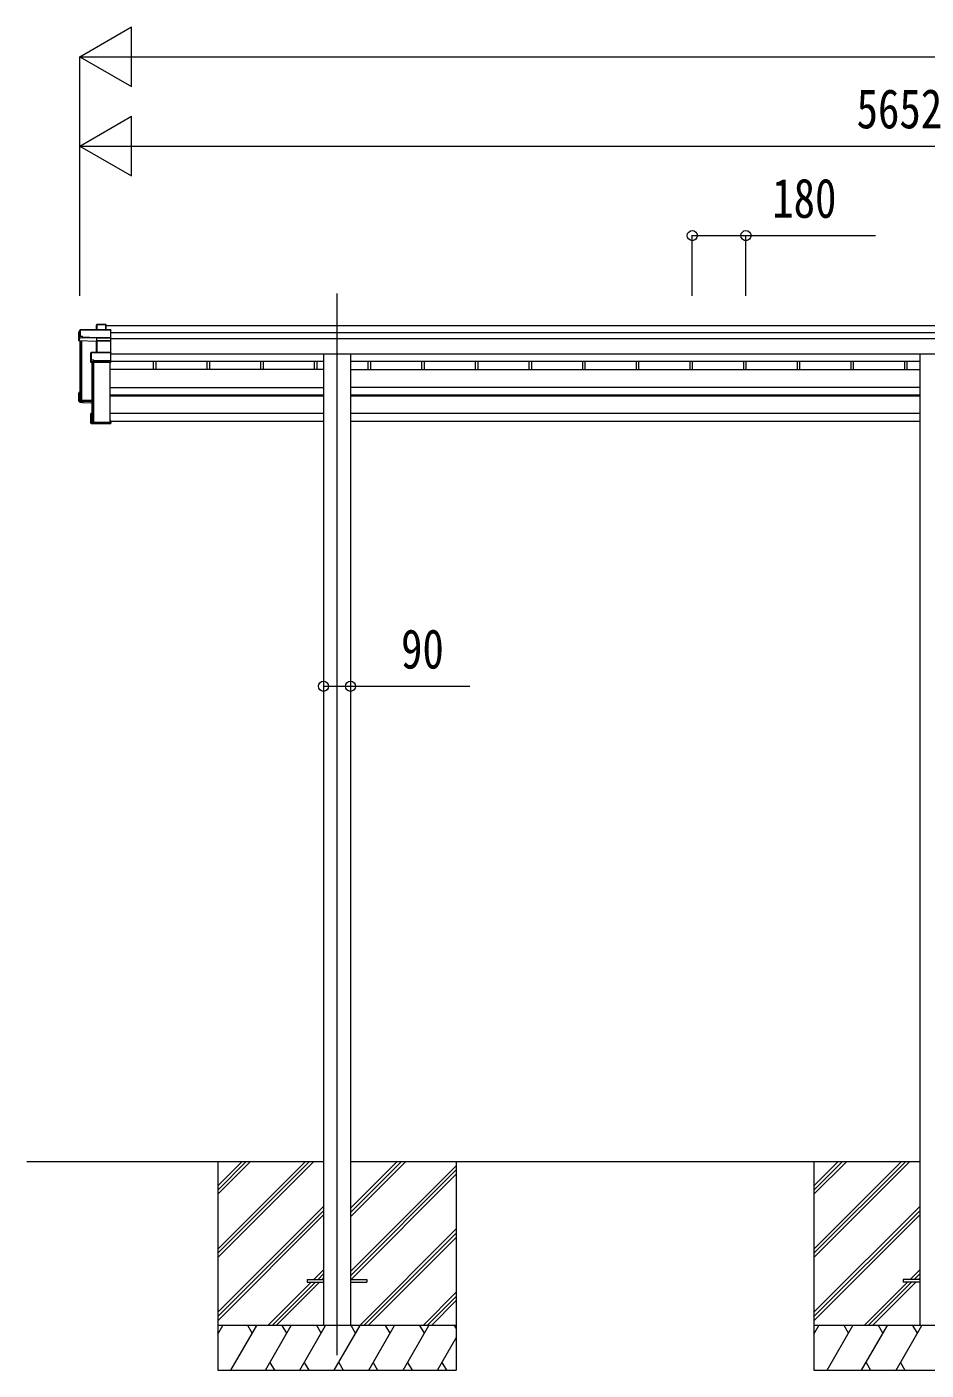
# Model space of a CAD drawing. Units: millimetres, scale not verified. Extents: x -16820 to 16820, y -11880 to 11880.
# Drawn here: x -4315 to -1298, y -9000 to -4495 of the extents above; entities that cross this region are included whole.
import ezdxf
from ezdxf.enums import TextEntityAlignment as Align

# ---------------------------------------------------------------- set-up
doc = ezdxf.new("R2010")
doc.units = ezdxf.units.MM
doc.header["$LTSCALE"] = 40
for name, color, linetype, lineweight in [('0-3_YKK_12', 40, 'Continuous', 18), ('0-4_YKK_13', 120, 'Continuous', 18), ('0-5_YKK_A1', 120, 'Continuous', 18), ('0-6_YKK_D', 200, 'Continuous', 18)]:
    doc.layers.add(name, color=color, linetype=linetype, lineweight=lineweight)
doc.styles.add('ＭＳ ゴシック', font='')
doc.styles.get('ＭＳ ゴシック').set_extended_font_data('MS Gothic')

msp = doc.modelspace()

# ---------------------------------------------------------------- linework, layer by layer
at = {"layer": '0-3_YKK_12'}
for p, q in [((-3274.9, -5388.88), (-3274.9, -5887.84)), ((-3274.9, -5887.84), (-3274.9, -8949.62))]:
    msp.add_line(p, q, dxfattribs=at)
at = {"layer": '0-4_YKK_13'}
for p, q in [((-4081.81, -5496.51), (-4080.06, -5493.52)), ((-4079.99, -5493.27), (-4081.75, -5496.26)), ((-4080.06, -5493.52), (-4080.06, -5510.83)), ((-4050, -5493.02), (-4079.56, -5493.02)), ((-4079.56, -5493.47), (-4079.56, -5493.02)), ((-4049, -5494.07), (-4049.86, -5493.13)), ((-4049.86, -5510.83), (-4049.86, -5493.13)), ((-4049, -5510.83), (-4049, -5494.07)), ((-4140.94, -5547.5), (-4140.94, -5518.86)), ((-4136.99, -5536.99), (-4140.94, -5547.5)), ((-4136.46, -5511.07), (-4140.88, -5518.62)), ((-4136.53, -5533.2), (-4136.99, -5533.99)), ((-4136.99, -5536.99), (-4136.99, -5533.99)), ((-4034.16, -5510.83), (-4136.03, -5510.83)), ((-4136.03, -5511.28), (-4136.03, -5510.83)), ((-4136.03, -5511.28), (-4034, -5511.28)), ((-4136.03, -5533.15), (-4136.03, -5511.28)), ((-4128.5, -5535.57), (-4128.5, -5536.12)), ((-4080.49, -5537.66), (-4128.5, -5535.57)), ((-4128.5, -5536.12), (-4080.5, -5538.2)), ((-4081.81, -5510.83), (-4081.81, -5496.51)), ((-4080.5, -5538.2), (-4080.5, -5538.2)), ((-4080.5, -5547.58), (-4080.5, -5538.2)), ((-4080.5, -5538.2), (-4034, -5538.2)), ((-4034, -5537.66), (-4080.49, -5537.66)), ((-4034, -5511.28), (-4034, -5537.66)), ((-4034, -5538.2), (-4034, -5547.56)), ((-4033.87, -5538.01), (-4033, -5537.3)), ((-4033.86, -5510.94), (-4033, -5511.88)), ((-4033, -5537.3), (-4033, -5511.88)), ((-4033, -5546.8), (-4033, -5537.3)), ((-4081.9, -5550.06), (-4140.94, -5547.5)), ((-4081.01, -5547.69), (-4081.9, -5550.06)), ((-4081.42, -5586.58), (-4081.42, -5550.37)), ((-4081.4, -5550.49), (-4080.53, -5548.19)), ((-4080.53, -5548.19), (-4080.53, -5586.58)), ((-4034, -5547.56), (-4080.03, -5547.56)), ((-4080.03, -5547.56), (-4080.03, -5548.1)), ((-4034.14, -5547.75), (-4033, -5546.8)), ((-4034, -5548.1), (-4034, -5586.58)), ((-4033, -5587.6), (-4033, -5546.8)), ((-4100.92, -5620.29), (-4100.92, -5588.48)), ((-4099.42, -5616.23), (-4100.92, -5620.29)), ((-4098.75, -5586.68), (-4100.72, -5588.08)), ((-4100.42, -5620.79), (-4098.92, -5616.73)), ((-4034, -5620.79), (-4100.42, -5620.79)), ((-4098.96, -5612.47), (-4099.42, -5613.26)), ((-4099.42, -5616.23), (-4099.42, -5613.26)), ((-4098.92, -5616.73), (-4090.93, -5616.73)), ((-4034, -5586.58), (-4098.46, -5586.58)), ((-4098.46, -5586.58), (-4098.46, -5587.03)), ((-4090.93, -5612.42), (-4098.46, -5612.42)), ((-4090.93, -5614.94), (-4090.93, -5612.42)), ((-4090.93, -5614.94), (-4090.93, -5615.48)), ((-4034, -5614.94), (-4090.93, -5614.94)), ((-4090.93, -5616.73), (-4090.93, -5615.48)), ((-4090.93, -5615.48), (-4034, -5615.48)), ((-4034, -5587.03), (-4034, -5614.94)), ((-4034, -5615.48), (-4034, -5620.79)), ((-4034, -5620.79), (-4033, -5619.95)), ((-4033.87, -5586.71), (-4033, -5587.6)), ((-4033.87, -5615.29), (-4033, -5614.57)), ((-4033, -5614.57), (-4033, -5587.6)), ((-4033, -5619.95), (-4033, -5614.57)), ((-4033, -5619.95), (-4033, -5619.95)), ((-4140.94, -5750.6), (-4140.94, -5721.97)), ((-4136.99, -5753.59), (-4140.94, -5750.6)), ((-4140, -5722.36), (-4140.82, -5721.63)), ((-4137, -5721.6), (-4140.8, -5721.6)), ((-4137, -5721.49), (-4140.48, -5721.49)), ((-4140, -5722.36), (-4140, -5749.61)), ((-4137, -5722.36), (-4140, -5722.36)), ((-4140, -5749.61), (-4097, -5751.48)), ((-4137, -5726.41), (-4138.5, -5723.86)), ((-4137, -5723.86), (-4138.5, -5723.86)), ((-4138.5, -5748.17), (-4138.5, -5723.86)), ((-4097, -5749.98), (-4138.5, -5748.17)), ((-4136.99, -5753.59), (-4128.5, -5753.96)), ((-4134.16, -5744.89), (-4134.16, -5748.36)), ((-4128.5, -5753.96), (-4128.5, -5754.29)), ((-4128.5, -5754.29), (-4100.92, -5755.49)), ((-4128.5, -5754.29), (-4097, -5755.66)), ((-4100.92, -5823.4), (-4100.92, -5791.59)), ((-4100.42, -5791.09), (-4097, -5791.09)), ((-4097, -5791.93), (-4099.98, -5791.93)), ((-4098.48, -5793.43), (-4097, -5793.43)), ((-4098.48, -5821.36), (-4098.48, -5793.43)), ((-4100.79, -5823.74), (-4099.98, -5822.86)), ((-4100.72, -5823.8), (-4099.21, -5824.88)), ((-4034, -5823.9), (-4100.42, -5823.9)), ((-4100.42, -5823.9), (-4098.92, -5824.97)), ((-4099.98, -5822.86), (-4033, -5822.86)), ((-4098.92, -5824.97), (-4090.93, -5824.97)), ((-4035, -5821.36), (-4098.48, -5821.36)), ((-4096.58, -5820.63), (-4096.58, -5821.36)), ((-4090.93, -5824.97), (-4090.93, -5825.3)), ((-4090.93, -5825.3), (-4034, -5825.3)), ((-4090.93, -5825.3), (-4090.93, -5825.3)), ((-4090.93, -5825.3), (-4034, -5825.3)), ((-4033, -5816.54), (-4035, -5816.54)), ((-4035, -5816.99), (-4035, -5816.54)), ((-4035, -5816.99), (-4035, -5821.36)), ((-4033, -5816.99), (-4035, -5816.99)), ((-4034, -5823.9), (-4033, -5822.86)), ((-4034, -5825.3), (-4034, -5823.9)), ((-4033.87, -5825.18), (-4033, -5824.28)), ((-4033, -5816.54), (-4033, -5816.99)), ((-4033, -5816.99), (-4033, -5822.86)), ((-3374.9, -8695.12), (-3374.9, -8704.12)), ((-3374.9, -8695.12), (-3319.9, -8695.12)), ((-3374.9, -8704.12), (-3319.9, -8704.12)), ((-3229.9, -8695.12), (-3174.9, -8695.12)), ((-3229.9, -8704.12), (-3174.9, -8704.12)), ((-3174.9, -8695.12), (-3174.9, -8704.12)), ((-1374.89, -8695.12), (-1374.89, -8704.12)), ((-1319.89, -8695.12), (-1374.89, -8695.12)), ((-1319.89, -8704.12), (-1374.89, -8704.12))]:
    msp.add_line(p, q, dxfattribs=at)
for points in [[(-4079.56, -5510.83), (-4079.56, -5493.47), (-4050.21, -5493.47), (-4050.21, -5510.83)], [(-4140.94, -5518.86), (-4136.53, -5511.32), (-4136.53, -5533.2)], [(-4136.99, -5536.99), (-4128.5, -5537.36), (-4128.5, -5536.12)], [(-4128.5, -5535.57), (-4128.5, -5533.15), (-4136.03, -5533.15)], [(-4080.5, -5547.58), (-4080.5, -5547.58), (-4080.5, -5547.58)], [(-4080.03, -5586.58), (-4080.03, -5548.1), (-4034, -5548.1)], [(-4100.92, -5588.48), (-4098.96, -5587.08), (-4098.96, -5612.47)], [(-4098.46, -5612.42), (-4098.46, -5587.03), (-4034, -5587.03)], [(-4097, -5752.51), (-4140.94, -5750.6), (-4140.94, -5750.6), (-4140, -5749.61)], [(-4100.79, -5791.22), (-4099.98, -5791.93), (-4099.98, -5822.86)], [(-4033, -5822.86), (-4033, -5822.86), (-4033, -5824.28)]]:
    msp.add_lwpolyline(points, dxfattribs=at)
for centre, radius, start, end in [((-4079.68, -5494.88), 1.41, 85.38783, 105.84391), ((-4079.57, -5493.52), 0.494, 149.67684, 180.01902), ((-4079.56, -5493.52), 0.5, 90, 149.66687), ((-4136.15, -5512.68), 1.41, 85.38783, 105.84391), ((-4136.15, -5534.56), 1.41, 85.38783, 105.84391), ((-4136.04, -5511.32), 0.494, 149.67684, 180.01902), ((-4136.03, -5511.33), 0.5, 90, 149.66687), ((-4081.03, -5548.19), 0.502, 0.6157, 87.19354), ((-4080.9, -5548.07), 0.63, 355.28892, 50.49396), ((-4098.58, -5588.44), 1.41, 85.38783, 105.84391), ((-4098.58, -5613.83), 1.41, 85.38783, 105.84391), ((-4098.46, -5587.08), 0.498, 125.56678, 179.8201), ((-4098.46, -5587.08), 0.5, 90, 125.54593)]:
    msp.add_arc(centre, radius, start, end, dxfattribs=at)
for centre, major_axis, ratio, start_param, end_param in [((-4050.21, -5493.52), (0.499, 0.499), 0.052408, 0.7330383, 1.5184364), ((-4049.5, -5493.52), (0.499, -0.499), 0.052408, 2.4085544, 3.1939525), ((-4081.34, -5496.56), (-0.257, 0.444), 0.891995, 0.2825853, 0.9960465), ((-4080.49, -5537.71), (0.011, 0.5), 0.002284, 1.4661262, 2.9758193), ((-4034.21, -5511.33), (0.372, 0.372), 0.900404, 0.0523599, 0.837758), ((-4033.5, -5511.33), (-0.372, 0.372), 0.900404, 6.2308254, 7.0162236), ((-4033.5, -5537.71), (-0.372, 0.372), 0.900404, 0.7330383, 1.4878932), ((-4033.5, -5537.71), (0.498, 0.498), 0.083094, 2.3038346, 3.0586895), ((-4081.9, -5550.49), (0.495, -0.086), 0.832908, 0.2017128, 1.7252301), ((-4080.01, -5547.74), (1, -0.045), 0.165035, 2.0927496, 3.0878869), ((-4080.03, -5548.24), (0.5, -0.046), 0.224394, 2.093456, 3.1010707), ((-4080.03, -5547.72), (1, 0), 0.165356, 1.5707963, 2.0604871), ((-4080.01, -5547.74), (1, -0.045), 0.165035, 2.0898554, 2.0927496), ((-4080.03, -5548.22), (0.5, 0), 0.226184, 1.5707963, 2.0728914), ((-4034.5, -5548.05), (0.498, 0.498), 0.083094, 5.4454273, 6.2002822), ((-4034.5, -5548.05), (-0.372, 0.372), 0.900404, 3.8746309, 4.6294858), ((-4100.45, -5588.51), (-0.169, 0.473), 0.931403, 0.4203333, 1.203868), ((-4100.45, -5620.37), (-0.289, 0.44), 0.847113, 0.9113503, 1.694885), ((-4100.45, -5620.37), (0.498, -0.074), 0.830741, 4.1047896, 4.8883243), ((-4098.92, -5616.23), (0.479, 0.147), 0.993384, 2.8453888, 4.4124582), ((-4033.5, -5587.08), (-0.5, 0.5), 0.02182, 5.550147, 6.3050019), ((-4033.5, -5587.08), (-0.372, 0.372), 0.900404, 6.2613687, 7.0162236), ((-4033.5, -5614.99), (-0.372, 0.372), 0.900404, 0.7330383, 1.4878932), ((-4033.5, -5614.99), (0.498, 0.498), 0.083094, 2.3038346, 3.0586895), ((-4140.47, -5721.92), (0.257, 0.444), 0.891995, 1.432085, 2.1455462), ((-4140.47, -5721.92), (0.491, 0.117), 0.873782, 2.089881, 2.161818), ((-4140.42, -5721.99), (0.474, -0.272), 0.885613, 2.0407293, 2.8261274), ((-4100.45, -5791.51), (0.289, 0.44), 0.847113, 1.4467076, 2.2302423), ((-4100.45, -5791.51), (0.498, 0.074), 0.830741, 1.394861, 2.1783957), ((-4100.45, -5823.38), (0.169, 0.473), 0.931403, 1.9377246, 2.7212593), ((-4100.45, -5823.38), (-0.255, 0.46), 0.938446, 1.8784237, 2.6619584), ((-4098.92, -5824.47), (0.479, 0.147), 0.993384, 3.7907337, 4.4124582), ((-4033.5, -5824.8), (0.5, 0.5), 0.02182, 3.119776, 3.8746309)]:
    msp.add_ellipse(centre, major_axis=major_axis, ratio=ratio, start_param=start_param, end_param=end_param, dxfattribs=at)
at = {"layer": '0-5_YKK_A1'}
for p, q in [((-4049, -5496.87), (1507.61, -5496.87)), ((-4033, -5519.75), (1507.61, -5519.75)), ((-4033, -5539.91), (1507.61, -5539.91)), ((-4137, -5547.67), (-4137, -5746.73)), ((-4135.5, -5547.73), (-4135.5, -5746.73)), ((-4134.99, -5547.75), (-4134.99, -5744.06)), ((-4131.88, -5547.89), (-4131.88, -5747.03)), ((-4097, -5620.79), (-4097, -5820.33)), ((-4095.5, -5620.79), (-4095.5, -5820.33)), ((-4091.88, -5620.79), (-4091.88, -5820.63)), ((-4035.5, -5820.63), (-4035.5, -5620.79)), ((-4033, -5591.11), (1507.61, -5591.11)), ((-4033, -5615.43), (-3320.1, -5615.43)), ((-3890.95, -5615.43), (-3890.95, -5643.61)), ((-3882.8, -5615.43), (-3882.8, -5643.61)), ((-3710.95, -5615.43), (-3710.95, -5643.61)), ((-3702.8, -5615.43), (-3702.8, -5643.61)), ((-3530.95, -5615.43), (-3530.95, -5643.61)), ((-3522.8, -5615.43), (-3522.8, -5643.61)), ((-3350.95, -5615.43), (-3350.95, -5643.61)), ((-3342.8, -5615.43), (-3342.8, -5643.61)), ((-3229.7, -5615.43), (-1320.09, -5615.43)), ((-3170.95, -5615.43), (-3170.95, -5643.61)), ((-3162.8, -5615.43), (-3162.8, -5643.61)), ((-2990.95, -5615.43), (-2990.95, -5643.61)), ((-2982.8, -5615.43), (-2982.8, -5643.61)), ((-2810.94, -5615.43), (-2810.94, -5643.61)), ((-2802.79, -5615.43), (-2802.79, -5643.61)), ((-2630.94, -5615.43), (-2630.94, -5643.61)), ((-2622.79, -5615.43), (-2622.79, -5643.61)), ((-2450.94, -5615.43), (-2450.94, -5643.61)), ((-2442.79, -5615.43), (-2442.79, -5643.61)), ((-2270.94, -5615.43), (-2270.94, -5643.61)), ((-2262.79, -5615.43), (-2262.79, -5643.61)), ((-2090.94, -5615.43), (-2090.94, -5643.61)), ((-2082.79, -5615.43), (-2082.79, -5643.61)), ((-1910.94, -5615.43), (-1910.94, -5643.61)), ((-1902.79, -5615.43), (-1902.79, -5643.61)), ((-1730.94, -5615.43), (-1730.94, -5643.61)), ((-1722.79, -5615.43), (-1722.79, -5643.61)), ((-1550.94, -5615.43), (-1550.94, -5643.61)), ((-1542.79, -5615.43), (-1542.79, -5643.61)), ((-1370.94, -5615.43), (-1370.94, -5643.61)), ((-1362.79, -5615.43), (-1362.79, -5643.61)), ((-1320.09, -5594.15), (-1320.09, -8849.62)), ((-3320.12, -5643.61), (-4035.5, -5643.61)), ((-3229.72, -5643.61), (-1320.09, -5643.61)), ((-4035.5, -5704.3), (-3320.11, -5704.23)), ((-1320.09, -5704.19), (-3229.73, -5704.08)), ((-4136.7, -5747.03), (-4135.8, -5747.03)), ((-4134.99, -5744.06), (-4132.09, -5746.94)), ((-4131.88, -5747.03), (-4097, -5747.03)), ((-4131.88, -5747.03), (-4097, -5747.03)), ((-4035.5, -5728.63), (-3320.11, -5728.63)), ((-3320.12, -5733.25), (-4035.5, -5733.25)), ((-3890.95, -5728.63), (-3890.95, -5733.25)), ((-3882.8, -5728.63), (-3882.8, -5733.25)), ((-3710.95, -5728.63), (-3710.95, -5733.25)), ((-3702.8, -5728.63), (-3702.8, -5733.25)), ((-3530.95, -5728.63), (-3530.95, -5733.25)), ((-3522.8, -5728.63), (-3522.8, -5733.25)), ((-3350.95, -5728.63), (-3350.95, -5733.25)), ((-3342.8, -5728.63), (-3342.8, -5733.25)), ((-3229.73, -5728.63), (-1320.09, -5728.63)), ((-1320.09, -5733.25), (-3229.72, -5733.25)), ((-3170.95, -5728.63), (-3170.95, -5733.25)), ((-3162.8, -5728.63), (-3162.8, -5733.25)), ((-2990.95, -5728.63), (-2990.95, -5733.25)), ((-2982.8, -5728.63), (-2982.8, -5733.25)), ((-2810.94, -5728.63), (-2810.94, -5733.25)), ((-2802.79, -5728.63), (-2802.79, -5733.25)), ((-2630.94, -5728.63), (-2630.94, -5733.25)), ((-2622.79, -5728.63), (-2622.79, -5733.25)), ((-2450.94, -5728.63), (-2450.94, -5733.25)), ((-2442.79, -5728.63), (-2442.79, -5733.25)), ((-2270.94, -5728.63), (-2270.94, -5733.25)), ((-2262.79, -5728.63), (-2262.79, -5733.25)), ((-2090.94, -5728.63), (-2090.94, -5733.25)), ((-2082.79, -5728.63), (-2082.79, -5733.25)), ((-1910.94, -5728.63), (-1910.94, -5733.25)), ((-1902.79, -5728.63), (-1902.79, -5733.25)), ((-1730.94, -5728.63), (-1730.94, -5733.25)), ((-1722.79, -5728.63), (-1722.79, -5733.25)), ((-1550.94, -5728.63), (-1550.94, -5733.25)), ((-1542.79, -5728.63), (-1542.79, -5733.25)), ((-1370.94, -5728.63), (-1370.94, -5733.25)), ((-1362.79, -5728.63), (-1362.79, -5733.25)), ((-3320.12, -5791.82), (-4035.5, -5791.82)), ((-1320.09, -5791.82), (-3229.72, -5791.82)), ((-4096.7, -5820.63), (-4095.8, -5820.63)), ((-4094.99, -5817.65), (-4092.09, -5820.54)), ((-4091.88, -5820.63), (-4035.5, -5820.63)), ((-4035, -5817.9), (-4035.5, -5817.9)), ((-3320.12, -5817.9), (-4033, -5817.9)), ((-1320.09, -5817.9), (-3229.72, -5817.91)), ((-4315.13, -8299.62), (-3319.9, -8299.62)), ((-3674.9, -8299.62), (-3674.9, -8999.62)), ((-3674.9, -8593.6), (-3380.92, -8299.62)), ((-3674.9, -8607.74), (-3366.78, -8299.62)), ((-3674.9, -8621.88), (-3352.64, -8299.62)), ((-3674.9, -8381.46), (-3593.06, -8299.62)), ((-3674.9, -8395.61), (-3578.91, -8299.62)), ((-3674.9, -8409.75), (-3564.77, -8299.62)), ((-3229.9, -8299.62), (-1320.09, -8299.62)), ((-3229.9, -8485.25), (-3044.27, -8299.62)), ((-3229.9, -8471.11), (-3058.41, -8299.62)), ((-3229.9, -8456.97), (-3072.55, -8299.62)), ((-3229.9, -8669.1), (-2874.9, -8314.1)), ((-3229.9, -8683.24), (-2874.9, -8328.24)), ((-2874.9, -8299.62), (-2874.9, -8999.62)), ((-1674.89, -8299.62), (-1674.89, -8999.62)), ((-1674.89, -8593.6), (-1380.91, -8299.62)), ((-1674.89, -8607.74), (-1366.77, -8299.62)), ((-1674.89, -8621.88), (-1352.63, -8299.62)), ((-1674.89, -8381.46), (-1593.05, -8299.62)), ((-1674.89, -8395.61), (-1578.9, -8299.62)), ((-1674.89, -8409.75), (-1564.76, -8299.62)), ((-3227.64, -8695.12), (-2874.9, -8342.38)), ((-3674.9, -8805.73), (-3319.9, -8450.73)), ((-3674.9, -8819.87), (-3319.9, -8464.87)), ((-1674.89, -8805.73), (-1319.89, -8450.73)), ((-1674.89, -8819.87), (-1319.89, -8464.87)), ((-3674.9, -8834.01), (-3319.9, -8479.01)), ((-1674.89, -8834.01), (-1319.89, -8479.01)), ((-3198.29, -8849.62), (-2874.9, -8526.23)), ((-3184.15, -8849.62), (-2874.9, -8540.37)), ((-3170.01, -8849.62), (-2874.9, -8554.51)), ((-3352.16, -8695.12), (-3319.9, -8662.86)), ((-3338.02, -8695.12), (-3319.9, -8677)), ((-3323.88, -8695.12), (-3319.9, -8691.15)), ((-1352.15, -8695.12), (-1319.89, -8662.86)), ((-1338.01, -8695.12), (-1319.89, -8677)), ((-1323.87, -8695.12), (-1319.89, -8691.15)), ((-3506.66, -8849.62), (-3361.16, -8704.12)), ((-3492.52, -8849.62), (-3347.02, -8704.12)), ((-3478.38, -8849.62), (-3332.88, -8704.12)), ((-2986.16, -8849.62), (-2874.9, -8738.36)), ((-1506.65, -8849.62), (-1361.15, -8704.12)), ((-1492.51, -8849.62), (-1347.01, -8704.12)), ((-1478.37, -8849.62), (-1332.87, -8704.12)), ((-2972.02, -8849.62), (-2874.9, -8752.5)), ((-2957.88, -8849.62), (-2874.9, -8766.64)), ((-2874.9, -8849.62), (-3674.9, -8849.62)), ((-3674.9, -8878.56), (-3658.19, -8849.62)), ((-3673.19, -8875.6), (-3674.9, -8872.64)), ((-3630.36, -8999.62), (-3543.75, -8849.62)), ((-3558.76, -8875.6), (-3573.76, -8849.62)), ((-3514.89, -8999.62), (-3428.28, -8849.62)), ((-3443.28, -8875.6), (-3458.29, -8849.62)), ((-3399.42, -8999.62), (-3312.81, -8849.62)), ((-3327.81, -8875.6), (-3342.82, -8849.62)), ((-3283.95, -8999.62), (-3197.34, -8849.62)), ((-3212.34, -8875.6), (-3227.35, -8849.62)), ((-3168.48, -8999.62), (-3081.87, -8849.62)), ((-3096.87, -8875.6), (-3111.87, -8849.62)), ((-3053.01, -8999.62), (-2966.4, -8849.62)), ((-2981.4, -8875.6), (-2996.4, -8849.62)), ((-2874.9, -8860.06), (-2880.93, -8849.62)), ((-874.89, -8849.62), (-1674.89, -8849.62)), ((-1674.89, -8878.56), (-1658.18, -8849.62)), ((-1673.18, -8875.6), (-1674.89, -8872.64)), ((-1630.35, -8999.62), (-1543.74, -8849.62)), ((-1558.75, -8875.6), (-1573.75, -8849.62)), ((-1514.88, -8999.62), (-1428.27, -8849.62)), ((-1443.27, -8875.6), (-1458.28, -8849.62)), ((-1399.41, -8999.62), (-1312.8, -8849.62)), ((-1327.8, -8875.6), (-1342.81, -8849.62)), ((-2937.54, -8999.62), (-2874.9, -8891.14)), ((-3674.9, -8999.62), (-2874.9, -8999.62)), ((-3499.89, -8973.64), (-3484.89, -8999.62)), ((-3384.42, -8973.64), (-3369.42, -8999.62)), ((-3268.95, -8973.64), (-3253.95, -8999.62)), ((-3153.48, -8973.64), (-3138.48, -8999.62)), ((-3038.01, -8973.64), (-3023.01, -8999.62)), ((-2922.54, -8973.64), (-2907.54, -8999.62)), ((-1674.89, -8999.62), (-874.89, -8999.62)), ((-1499.88, -8973.64), (-1484.88, -8999.62)), ((-1384.41, -8973.64), (-1369.41, -8999.62))]:
    msp.add_line(p, q, dxfattribs=at)
for points in [[(-3320.1, -5594.15), (-3319.9, -8124.62), (-3319.9, -8849.62)], [(-3229.7, -5594.15), (-3229.9, -8124.62), (-3229.9, -8849.62)]]:
    msp.add_lwpolyline(points, dxfattribs=at)
for centre, radius, start, end in [((-4136.7, -5746.73), 0.299, 180.1578, 270.15693), ((-4135.8, -5746.73), 0.299, 269.84307, 359.8422), ((-4135.2, -5744.27), 0.3, 45.07151, 179.70637), ((-4131.88, -5746.73), 0.301, 225.19514, 270.02698), ((-4096.7, -5820.33), 0.299, 180.1578, 270.15693), ((-4095.8, -5820.33), 0.299, 269.84307, 359.8422), ((-4095.2, -5817.87), 0.3, 45.07151, 179.70637), ((-4091.88, -5820.33), 0.301, 225.19514, 270.02698)]:
    msp.add_arc(centre, radius, start, end, dxfattribs=at)
at = {"layer": '0-6_YKK_D'}
for p, q in [((-4137, -4594.86), (-3963.8, -4494.86)), ((-3963.8, -4694.86), (-3963.8, -4494.86)), ((-4137, -5396.87), (-4137, -4593.86)), ((-4137, -4594.86), (-3963.8, -4694.86)), ((-4137, -4594.86), (-3790.59, -4594.86)), ((-3937, -4594.86), (6967.11, -4594.86)), ((-4137, -4894.86), (-3963.8, -4794.86)), ((-3963.8, -4994.86), (-3963.8, -4794.86)), ((-4137, -5396.87), (-4137, -4893.86)), ((-4137, -4894.86), (-3963.8, -4994.86)), ((-4137, -4894.86), (-3790.59, -4894.86)), ((-3937, -4894.86), (1315.11, -4894.86)), ((-2082.79, -5396.87), (-2082.79, -5193.86)), ((-1902.79, -5396.87), (-1902.79, -5193.86)), ((-3320.1, -6680.15), (-3320.1, -6707.39)), ((-3229.7, -6678.2), (-3229.7, -6707.39))]:
    msp.add_line(p, q, dxfattribs=at)
for points in [[(-2082.79, -5194.86), (-1902.79, -5194.86), (-1468.39, -5194.86)], [(-3320.1, -6706.39), (-3229.7, -6706.39), (-2828.7, -6706.39)]]:
    msp.add_lwpolyline(points, dxfattribs=at)
for centre in [(-2082.79, -5194.86), (-1902.79, -5194.86), (-3320.1, -6706.39), (-3229.7, -6706.39)]:
    msp.add_circle(centre, 17, dxfattribs=at)

# ---------------------------------------------------------------- texts
at = {"layer": '0-6_YKK_D', "style": 'ＭＳ ゴシック', "width": 0.8}
for s, p in [('5652', (-1531.75, -4874.86)), ('180', (-1814.79, -5174.86)), ('90', (-3059.9, -6686.39))]:
    msp.add_text(s, height=132, dxfattribs=at).set_placement(p, align=Align.BOTTOM_LEFT)

doc.saveas('drawing.dxf')
